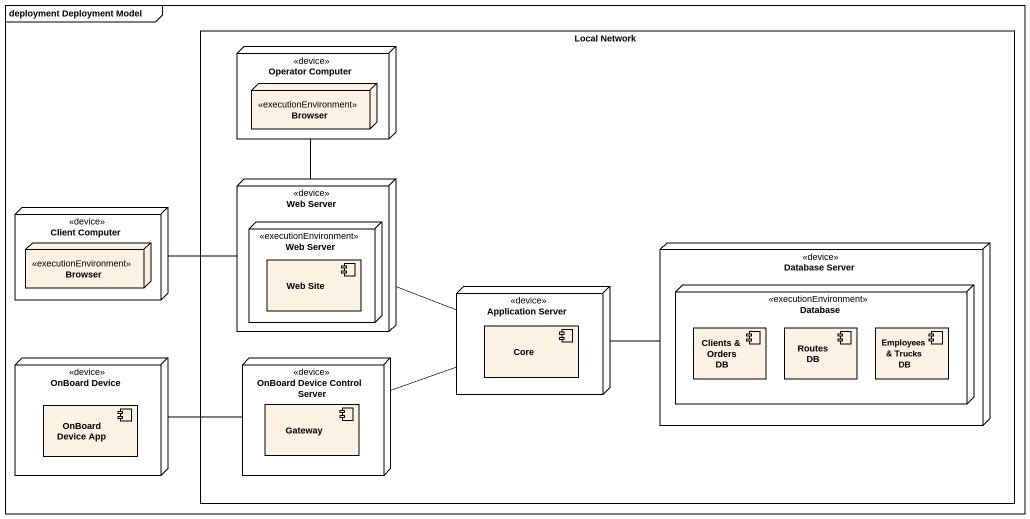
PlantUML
@startuml
mainframe deployment Deployment Model
rectangle "Local Network" as Local_Network {
  node "Operator Computer" as Operator_Computer <<device>> {
    node Browser <<executionEnvironment>>
  }
  node "Web Server" as Web_Server <<device>> {
    node "Web Server" as Web_Server_2 <<executionEnvironment>> {
      component "Web Site" as Web_Site
    }
  }
  node "Database Server" as Database_Server <<device>> {
    node "Database" as Database_ <<executionEnvironment>> {
      component "Clients & Orders DB" as Clients_Orders_DB
      component "Routes DB" as Routes_DB
      component "Employees & Trucks DB" as Employees_Trucks_DB
    }
  }
  node "Application Server" as Application_Server <<device>> {
    component Core
  }
  node "OnBoard Device Control Server" as OnBoard_Device_Control <<device>> {
    component Gateway
  }
}
node "Client Computer" as Client_Computer <<device>> {
  node "Browser" as Browser_2 <<executionEnvironment>>
}
node "OnBoard Device" as OnBoard_Device <<device>> {
  component "OnBoard Device App" as OnBoard_Device_App
}
Operator_Computer -- Web_Server
Client_Computer -right- Web_Server
Application_Server -left- Web_Server
Application_Server -right- Database_Server
Application_Server -left- OnBoard_Device_Control
OnBoard_Device -right- OnBoard_Device_Control
@enduml
